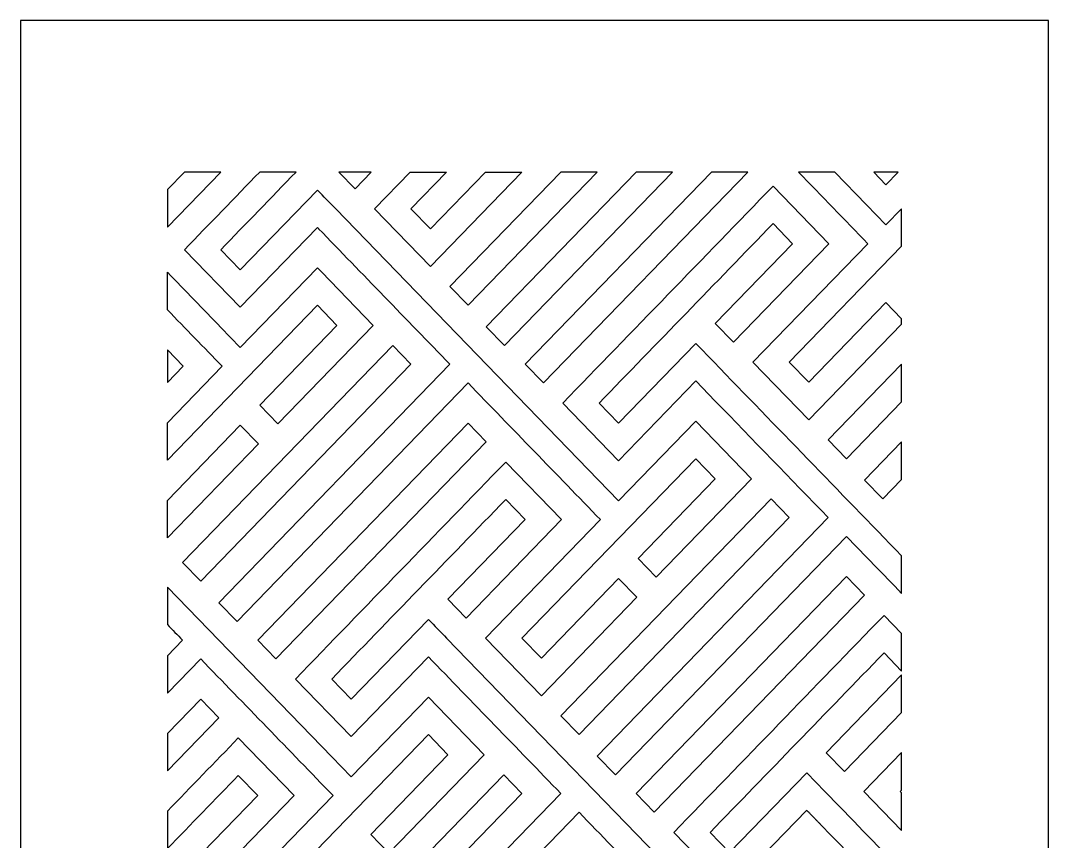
# Model space of a CAD drawing. Header units: centimetres. Extents: x 20.6 to 27, y -9 to 9.
# Drawn here: x 20.58 to 27, y 3.87 to 9 of the extents above; entities that cross this region are included whole.
import ezdxf

# ---------------------------------------------------------------- set-up
doc = ezdxf.new("R2010")
doc.units = ezdxf.units.CM
doc.header["$MEASUREMENT"] = 0
doc.layers.add('layer 1', color=7, linetype='Continuous')

msp = doc.modelspace()

# ---------------------------------------------------------------- linework, layer by layer
at = {"layer": 'layer 1', "color": 250, "lineweight": 30}
for points, knots in [([(26.99977, 9.00076), (26.99977, 9.00076), (26.99977, -9.0002), (26.99977, -9.0002), (26.99977, -9.0002), (26.99977, -9.0002), (20.57561, -9.0002), (20.57561, -9.0002), (20.57561, -9.0002), (20.57561, -9.0002), (20.57561, 9.00076), (20.57561, 9.00076), (20.57561, 9.00076), (20.57561, 9.00076), (26.99977, 9.00076), (26.99977, 9.00076)], [0, 0, 0, 0, 0.2, 0.2, 0.2, 0.2, 0.4, 0.4, 0.4, 0.4, 0.6, 0.6, 0.6, 0.6, 1, 1, 1, 1]), ([(21.49334, 7.70912), (21.49334, 7.70912), (21.49334, 7.9436), (21.49334, 7.9436), (21.49334, 7.9436), (21.49334, 7.9436), (21.59966, 8.05335), (21.59966, 8.05335), (21.59966, 8.05335), (21.59966, 8.05335), (21.82678, 8.05335), (21.82678, 8.05335), (21.82678, 8.05335), (21.82678, 8.05335), (21.49334, 7.70912), (21.49334, 7.70912)], [0, 0, 0, 0, 0.2, 0.2, 0.2, 0.2, 0.4, 0.4, 0.4, 0.4, 0.6, 0.6, 0.6, 0.6, 1, 1, 1, 1]), ([(22.07014, 8.05335), (22.07014, 8.05335), (22.29727, 8.05335), (22.29727, 8.05335), (22.29727, 8.05335), (22.14056, 7.89158), (21.98386, 7.7298), (21.82716, 7.56803), (21.82716, 7.56803), (21.82716, 7.56803), (21.94883, 7.44242), (21.94883, 7.44242), (21.94883, 7.44242), (21.94883, 7.44242), (22.43148, 7.94068), (22.43148, 7.94068), (22.43148, 7.94068), (22.46934, 7.9016), (22.50719, 7.86252), (22.54504, 7.82344), (22.54504, 7.82344), (22.54504, 7.82344), (22.54505, 7.82344), (22.54505, 7.82344), (22.54505, 7.82344), (22.54505, 7.82344), (24.3134, 5.99789), (24.3134, 5.99789), (24.3134, 5.99789), (24.3134, 5.99789), (24.79605, 6.49615), (24.79605, 6.49615), (24.79605, 6.49615), (24.79605, 6.49615), (25.14485, 6.13606), (25.14485, 6.13606), (25.14485, 6.13606), (25.14485, 6.13606), (24.54864, 5.52057), (24.54864, 5.52057), (24.54864, 5.52057), (24.54864, 5.52057), (24.43508, 5.63781), (24.43508, 5.63781), (24.43508, 5.63781), (24.43508, 5.63781), (24.91773, 6.13606), (24.91773, 6.13606), (24.91773, 6.13606), (24.91773, 6.13606), (24.79605, 6.26168), (24.79605, 6.26168), (24.79605, 6.26168), (24.79605, 6.26168), (23.70908, 5.13955), (23.70908, 5.13955), (23.70908, 5.13955), (23.70908, 5.13955), (23.83075, 5.01394), (23.83075, 5.01394), (23.83075, 5.01394), (23.83075, 5.01394), (24.3134, 5.51219), (24.3134, 5.51219), (24.3134, 5.51219), (24.3134, 5.51219), (24.42697, 5.39496), (24.42697, 5.39496), (24.42697, 5.39496), (24.42697, 5.39496), (23.83075, 4.77946), (23.83075, 4.77946), (23.83075, 4.77946), (23.83075, 4.77946), (23.48195, 5.13955), (23.48195, 5.13955), (23.48195, 5.13955), (23.48195, 5.13955), (24.19984, 5.88065), (24.19984, 5.88065), (24.19984, 5.88065), (23.92404, 6.16537), (23.64824, 6.45009), (23.37244, 6.73481), (23.37244, 6.73481), (23.37244, 6.73481), (21.92856, 5.24422), (21.92856, 5.24422), (21.92856, 5.24422), (21.92856, 5.24422), (21.81499, 5.36146), (21.81499, 5.36146), (21.81499, 5.36146), (21.81499, 5.36146), (23.25888, 6.85205), (23.25888, 6.85205), (23.25888, 6.85205), (22.98536, 7.13441), (22.71185, 7.41677), (22.43834, 7.69912), (22.43834, 7.69912), (22.43758, 7.69991), (22.43682, 7.7007), (22.43606, 7.70148), (22.43606, 7.70148), (22.43529, 7.70227), (22.43453, 7.70306), (22.43377, 7.70384), (22.43377, 7.70384), (22.43301, 7.70463), (22.43224, 7.70542), (22.43148, 7.70621), (22.43148, 7.70621), (22.43148, 7.70621), (22.43148, 7.70621), (22.43148, 7.70621), (22.43148, 7.70621), (22.43148, 7.70621), (21.94883, 7.20795), (21.94883, 7.20795), (21.94883, 7.20795), (21.94883, 7.20795), (21.60003, 7.56803), (21.60003, 7.56803), (21.60003, 7.56803), (21.75673, 7.7298), (21.91343, 7.89157), (22.07014, 8.05335)], [0, 0, 0, 0, 0.030303, 0.030303, 0.030303, 0.030303, 0.0606061, 0.0606061, 0.0606061, 0.0606061, 0.0909091, 0.0909091, 0.0909091, 0.0909091, 0.1212121, 0.1212121, 0.1212121, 0.1212121, 0.1515152, 0.1515152, 0.1515152, 0.1515152, 0.1818182, 0.1818182, 0.1818182, 0.1818182, 0.2121212, 0.2121212, 0.2121212, 0.2121212, 0.2424242, 0.2424242, 0.2424242, 0.2424242, 0.2727273, 0.2727273, 0.2727273, 0.2727273, 0.3030303, 0.3030303, 0.3030303, 0.3030303, 0.3333333, 0.3333333, 0.3333333, 0.3333333, 0.3636364, 0.3636364, 0.3636364, 0.3636364, 0.3939394, 0.3939394, 0.3939394, 0.3939394, 0.4242424, 0.4242424, 0.4242424, 0.4242424, 0.4545455, 0.4545455, 0.4545455, 0.4545455, 0.4848485, 0.4848485, 0.4848485, 0.4848485, 0.5151515, 0.5151515, 0.5151515, 0.5151515, 0.5454545, 0.5454545, 0.5454545, 0.5454545, 0.5757576, 0.5757576, 0.5757576, 0.5757576, 0.6060606, 0.6060606, 0.6060606, 0.6060606, 0.6363636, 0.6363636, 0.6363636, 0.6363636, 0.6666667, 0.6666667, 0.6666667, 0.6666667, 0.6969697, 0.6969697, 0.6969697, 0.6969697, 0.7272727, 0.7272727, 0.7272727, 0.7272727, 0.7575758, 0.7575758, 0.7575758, 0.7575758, 0.7878788, 0.7878788, 0.7878788, 0.7878788, 0.8181818, 0.8181818, 0.8181818, 0.8181818, 0.8484848, 0.8484848, 0.8484848, 0.8484848, 0.8787879, 0.8787879, 0.8787879, 0.8787879, 0.9090909, 0.9090909, 0.9090909, 0.9090909, 0.9393939, 0.9393939, 0.9393939, 0.9393939, 1, 1, 1, 1]), ([(22.5657, 8.05335), (22.5657, 8.05335), (22.76774, 8.05335), (22.76774, 8.05335), (22.76774, 8.05335), (22.76774, 8.05335), (22.66672, 7.94905), (22.66672, 7.94905), (22.66672, 7.94905), (22.66672, 7.94905), (22.5657, 8.05335), (22.5657, 8.05335)], [0, 0, 0, 0, 0.25, 0.25, 0.25, 0.25, 0.5, 0.5, 0.5, 0.5, 1, 1, 1, 1]), ([(23.0111, 8.05335), (23.0111, 8.05335), (22.7884, 7.82344), (22.7884, 7.82344), (22.7884, 7.82344), (22.7884, 7.82344), (22.7884, 7.82344), (22.7884, 7.82344), (22.7884, 7.82344), (22.7884, 7.82344), (23.1372, 7.46336), (23.1372, 7.46336), (23.1372, 7.46336), (23.1372, 7.46336), (23.70871, 8.05335), (23.70871, 8.05335), (23.70871, 8.05335), (23.70871, 8.05335), (23.48158, 8.05335), (23.48158, 8.05335), (23.48158, 8.05335), (23.48158, 8.05335), (23.1372, 7.69783), (23.1372, 7.69783), (23.1372, 7.69783), (23.1372, 7.69783), (23.01553, 7.82344), (23.01553, 7.82344), (23.01553, 7.82344), (23.01553, 7.82344), (23.23823, 8.05335), (23.23823, 8.05335), (23.23823, 8.05335), (23.23823, 8.05335), (23.0111, 8.05335), (23.0111, 8.05335)], [0, 0, 0, 0, 0.1, 0.1, 0.1, 0.1, 0.2, 0.2, 0.2, 0.2, 0.3, 0.3, 0.3, 0.3, 0.4, 0.4, 0.4, 0.4, 0.5, 0.5, 0.5, 0.5, 0.6, 0.6, 0.6, 0.6, 0.7, 0.7, 0.7, 0.7, 0.8, 0.8, 0.8, 0.8, 1, 1, 1, 1]), ([(23.95206, 8.05334), (23.95206, 8.05334), (24.17919, 8.05334), (24.17919, 8.05334), (24.17919, 8.05334), (24.17919, 8.05334), (23.37244, 7.22051), (23.37244, 7.22051), (23.37244, 7.22051), (23.37244, 7.22051), (23.25888, 7.33775), (23.25888, 7.33775), (23.25888, 7.33775), (23.25888, 7.33775), (23.95206, 8.05334), (23.95206, 8.05334)], [0, 0, 0, 0, 0.2, 0.2, 0.2, 0.2, 0.4, 0.4, 0.4, 0.4, 0.6, 0.6, 0.6, 0.6, 1, 1, 1, 1]), ([(24.42254, 8.05334), (24.42254, 8.05334), (24.64967, 8.05334), (24.64967, 8.05334), (24.64967, 8.05334), (24.64967, 8.05334), (23.59957, 6.96929), (23.59957, 6.96929), (23.59957, 6.96929), (23.59957, 6.96929), (23.48601, 7.08652), (23.48601, 7.08652), (23.48601, 7.08652), (23.48601, 7.08652), (24.42254, 8.05334), (24.42254, 8.05334)], [0, 0, 0, 0, 0.2, 0.2, 0.2, 0.2, 0.4, 0.4, 0.4, 0.4, 0.6, 0.6, 0.6, 0.6, 1, 1, 1, 1]), ([(24.89302, 8.05334), (24.89302, 8.05334), (25.12015, 8.05334), (25.12015, 8.05334), (25.12015, 8.05334), (25.12015, 8.05334), (23.84292, 6.73481), (23.84292, 6.73481), (23.84292, 6.73481), (23.84292, 6.73481), (23.72936, 6.85205), (23.72936, 6.85205), (23.72936, 6.85205), (23.72936, 6.85205), (24.89302, 8.05334), (24.89302, 8.05334)], [0, 0, 0, 0, 0.2, 0.2, 0.2, 0.2, 0.4, 0.4, 0.4, 0.4, 0.6, 0.6, 0.6, 0.6, 1, 1, 1, 1]), ([(26.08203, 7.82372), (26.08203, 7.82372), (26.08203, 7.58925), (26.08203, 7.58925), (26.08203, 7.58925), (26.08203, 7.58925), (25.38009, 6.86461), (25.38009, 6.86461), (25.38009, 6.86461), (25.38009, 6.86461), (25.50177, 6.739), (25.50177, 6.739), (25.50177, 6.739), (25.50177, 6.739), (25.98442, 7.23725), (25.98442, 7.23725), (25.98442, 7.23725), (25.98442, 7.23725), (26.08203, 7.13648), (26.08203, 7.13648), (26.08203, 7.13648), (26.08203, 7.13648), (26.08203, 7.10355), (26.08203, 7.10355), (26.08203, 7.10355), (26.08203, 7.10355), (25.50177, 6.50452), (25.50177, 6.50452), (25.50177, 6.50452), (25.50177, 6.50452), (25.15297, 6.86461), (25.15297, 6.86461), (25.15297, 6.86461), (25.15297, 6.86461), (25.87085, 7.60571), (25.87085, 7.60571), (25.87085, 7.60571), (25.72631, 7.75493), (25.58178, 7.90414), (25.43724, 8.05334), (25.43724, 8.05334), (25.43724, 8.05334), (25.66437, 8.05334), (25.66437, 8.05334), (25.66437, 8.05334), (25.66437, 8.05334), (25.86274, 7.84856), (25.86274, 7.84856), (25.86274, 7.84856), (25.86274, 7.84856), (25.98442, 7.72295), (25.98442, 7.72295), (25.98442, 7.72295), (25.98442, 7.72295), (26.08203, 7.82372), (26.08203, 7.82372)], [0, 0, 0, 0, 0.0666667, 0.0666667, 0.0666667, 0.0666667, 0.1333333, 0.1333333, 0.1333333, 0.1333333, 0.2, 0.2, 0.2, 0.2, 0.2666667, 0.2666667, 0.2666667, 0.2666667, 0.3333333, 0.3333333, 0.3333333, 0.3333333, 0.4, 0.4, 0.4, 0.4, 0.4666667, 0.4666667, 0.4666667, 0.4666667, 0.5333333, 0.5333333, 0.5333333, 0.5333333, 0.6, 0.6, 0.6, 0.6, 0.6666667, 0.6666667, 0.6666667, 0.6666667, 0.7333333, 0.7333333, 0.7333333, 0.7333333, 0.8, 0.8, 0.8, 0.8, 0.8666667, 0.8666667, 0.8666667, 0.8666667, 1, 1, 1, 1]), ([(25.90773, 8.05334), (25.90773, 8.05334), (26.06111, 8.05334), (26.06111, 8.05334), (26.06111, 8.05334), (26.06111, 8.05334), (25.98442, 7.97417), (25.98442, 7.97417), (25.98442, 7.97417), (25.98442, 7.97417), (25.90773, 8.05334), (25.90773, 8.05334)], [0, 0, 0, 0, 0.25, 0.25, 0.25, 0.25, 0.5, 0.5, 0.5, 0.5, 1, 1, 1, 1]), ([(26.08203, 5.65426), (26.08203, 5.65426), (26.08203, 5.41979), (26.08203, 5.41979), (26.08203, 5.41979), (25.96702, 5.53852), (25.85202, 5.65725), (25.73701, 5.77598), (25.73701, 5.77598), (25.73701, 5.77598), (24.29312, 4.28539), (24.29312, 4.28539), (24.29312, 4.28539), (24.29312, 4.28539), (24.17956, 4.40263), (24.17956, 4.40263), (24.17956, 4.40263), (24.17956, 4.40263), (25.62345, 5.89322), (25.62345, 5.89322), (25.62345, 5.89322), (25.38821, 6.13606), (25.15296, 6.37892), (24.91773, 6.62176), (24.91773, 6.62176), (24.91773, 6.62176), (24.79605, 6.74737), (24.79605, 6.74737), (24.79605, 6.74737), (24.79605, 6.74737), (24.3134, 6.24911), (24.3134, 6.24911), (24.3134, 6.24911), (24.3134, 6.24911), (23.9646, 6.6092), (23.9646, 6.6092), (23.9646, 6.6092), (24.40263, 7.0614), (24.84066, 7.5136), (25.2787, 7.9658), (25.2787, 7.9658), (25.2787, 7.9658), (25.6275, 7.60571), (25.6275, 7.60571), (25.6275, 7.60571), (25.6275, 7.60571), (25.03129, 6.99022), (25.03129, 6.99022), (25.03129, 6.99022), (25.03129, 6.99022), (24.91773, 7.10746), (24.91773, 7.10746), (24.91773, 7.10746), (24.91773, 7.10746), (25.40037, 7.60571), (25.40037, 7.60571), (25.40037, 7.60571), (25.40037, 7.60571), (25.2787, 7.73133), (25.2787, 7.73133), (25.2787, 7.73133), (24.91637, 7.35728), (24.55404, 6.98324), (24.19173, 6.6092), (24.19173, 6.6092), (24.19173, 6.6092), (24.3134, 6.48359), (24.3134, 6.48359), (24.3134, 6.48359), (24.3134, 6.48359), (24.79605, 6.98185), (24.79605, 6.98185), (24.79605, 6.98185), (24.79605, 6.98185), (24.90961, 6.86461), (24.90961, 6.86461), (24.90961, 6.86461), (25.30043, 6.46116), (25.69123, 6.05771), (26.08203, 5.65426)], [0, 0, 0, 0, 0.047619, 0.047619, 0.047619, 0.047619, 0.0952381, 0.0952381, 0.0952381, 0.0952381, 0.1428571, 0.1428571, 0.1428571, 0.1428571, 0.1904762, 0.1904762, 0.1904762, 0.1904762, 0.2380952, 0.2380952, 0.2380952, 0.2380952, 0.2857143, 0.2857143, 0.2857143, 0.2857143, 0.3333333, 0.3333333, 0.3333333, 0.3333333, 0.3809524, 0.3809524, 0.3809524, 0.3809524, 0.4285714, 0.4285714, 0.4285714, 0.4285714, 0.4761905, 0.4761905, 0.4761905, 0.4761905, 0.5238095, 0.5238095, 0.5238095, 0.5238095, 0.5714286, 0.5714286, 0.5714286, 0.5714286, 0.6190476, 0.6190476, 0.6190476, 0.6190476, 0.6666667, 0.6666667, 0.6666667, 0.6666667, 0.7142857, 0.7142857, 0.7142857, 0.7142857, 0.7619048, 0.7619048, 0.7619048, 0.7619048, 0.8095238, 0.8095238, 0.8095238, 0.8095238, 0.8571429, 0.8571429, 0.8571429, 0.8571429, 0.9047619, 0.9047619, 0.9047619, 0.9047619, 1, 1, 1, 1]), ([(21.49334, 7.19247), (21.60732, 7.07481), (21.7213, 6.95715), (21.83527, 6.83949), (21.83527, 6.83949), (21.83527, 6.83949), (21.49334, 6.4865), (21.49334, 6.4865), (21.49334, 6.4865), (21.49334, 6.4865), (21.49334, 6.25203), (21.49334, 6.25203), (21.49334, 6.25203), (21.49334, 6.25203), (22.43148, 7.22051), (22.43148, 7.22051), (22.43148, 7.22051), (22.43148, 7.22051), (22.55316, 7.0949), (22.55316, 7.0949), (22.55316, 7.0949), (22.55316, 7.0949), (22.07051, 6.59664), (22.07051, 6.59664), (22.07051, 6.59664), (22.07051, 6.59664), (22.18407, 6.4794), (22.18407, 6.4794), (22.18407, 6.4794), (22.18407, 6.4794), (22.78029, 7.0949), (22.78029, 7.0949), (22.78029, 7.0949), (22.78029, 7.0949), (22.45623, 7.42944), (22.45623, 7.42944), (22.45623, 7.42944), (22.45623, 7.42944), (22.43148, 7.45498), (22.43148, 7.45498), (22.43148, 7.45498), (22.43148, 7.45498), (22.43148, 7.45498), (22.43148, 7.45498), (22.43148, 7.45498), (22.43148, 7.45498), (21.94883, 6.95672), (21.94883, 6.95672), (21.94883, 6.95672), (21.94883, 6.95672), (21.82716, 7.08234), (21.82716, 7.08234), (21.82716, 7.08234), (21.71589, 7.1972), (21.60461, 7.31207), (21.49334, 7.42694), (21.49334, 7.42694), (21.49334, 7.42694), (21.49334, 7.19247), (21.49334, 7.19247)], [0, 0, 0, 0, 0.0625, 0.0625, 0.0625, 0.0625, 0.125, 0.125, 0.125, 0.125, 0.1875, 0.1875, 0.1875, 0.1875, 0.25, 0.25, 0.25, 0.25, 0.3125, 0.3125, 0.3125, 0.3125, 0.375, 0.375, 0.375, 0.375, 0.4375, 0.4375, 0.4375, 0.4375, 0.5, 0.5, 0.5, 0.5, 0.5625, 0.5625, 0.5625, 0.5625, 0.625, 0.625, 0.625, 0.625, 0.6875, 0.6875, 0.6875, 0.6875, 0.75, 0.75, 0.75, 0.75, 0.8125, 0.8125, 0.8125, 0.8125, 0.875, 0.875, 0.875, 0.875, 1, 1, 1, 1]), ([(21.49334, 6.73772), (21.49334, 6.73772), (21.49334, 6.94125), (21.49334, 6.94125), (21.49334, 6.94125), (21.49334, 6.94125), (21.59192, 6.83949), (21.59192, 6.83949), (21.59192, 6.83949), (21.59192, 6.83949), (21.49334, 6.73772), (21.49334, 6.73772)], [0, 0, 0, 0, 0.25, 0.25, 0.25, 0.25, 0.5, 0.5, 0.5, 0.5, 1, 1, 1, 1]), ([(23.01553, 6.85205), (23.01553, 6.85205), (21.70143, 5.49545), (21.70143, 5.49545), (21.70143, 5.49545), (21.70143, 5.49545), (21.58786, 5.61268), (21.58786, 5.61268), (21.58786, 5.61268), (21.58786, 5.61268), (22.90196, 6.96929), (22.90196, 6.96929), (22.90196, 6.96929), (22.90196, 6.96929), (23.01553, 6.85205), (23.01553, 6.85205)], [0, 0, 0, 0, 0.2, 0.2, 0.2, 0.2, 0.4, 0.4, 0.4, 0.4, 0.6, 0.6, 0.6, 0.6, 1, 1, 1, 1]), ([(26.08203, 6.85233), (26.08203, 6.85233), (26.08203, 6.61786), (26.08203, 6.61786), (26.08203, 6.61786), (26.08203, 6.61786), (25.73701, 6.26168), (25.73701, 6.26168), (25.73701, 6.26168), (25.73701, 6.26168), (25.62345, 6.37891), (25.62345, 6.37891), (25.62345, 6.37891), (25.62345, 6.37891), (26.08203, 6.85233), (26.08203, 6.85233)], [0, 0, 0, 0, 0.2, 0.2, 0.2, 0.2, 0.4, 0.4, 0.4, 0.4, 0.6, 0.6, 0.6, 0.6, 1, 1, 1, 1]), ([(21.49334, 5.76633), (21.49334, 5.76633), (22.0624, 6.35379), (22.0624, 6.35379), (22.0624, 6.35379), (22.0624, 6.35379), (21.94883, 6.47103), (21.94883, 6.47103), (21.94883, 6.47103), (21.94883, 6.47103), (21.49334, 6.00081), (21.49334, 6.00081), (21.49334, 6.00081), (21.49334, 6.00081), (21.49334, 5.76633), (21.49334, 5.76633)], [0, 0, 0, 0, 0.2, 0.2, 0.2, 0.2, 0.4, 0.4, 0.4, 0.4, 0.6, 0.6, 0.6, 0.6, 1, 1, 1, 1]), ([(23.48601, 6.36635), (23.48601, 6.36635), (22.1719, 5.00975), (22.1719, 5.00975), (22.1719, 5.00975), (22.1719, 5.00975), (22.05834, 5.12699), (22.05834, 5.12699), (22.05834, 5.12699), (22.05834, 5.12699), (23.37244, 6.48359), (23.37244, 6.48359), (23.37244, 6.48359), (23.37244, 6.48359), (23.48601, 6.36635), (23.48601, 6.36635)], [0, 0, 0, 0, 0.2, 0.2, 0.2, 0.2, 0.4, 0.4, 0.4, 0.4, 0.6, 0.6, 0.6, 0.6, 1, 1, 1, 1]), ([(26.08203, 6.36663), (26.08203, 6.36663), (26.08203, 6.13216), (26.08203, 6.13216), (26.08203, 6.13216), (26.08203, 6.13216), (25.96414, 6.01045), (25.96414, 6.01045), (25.96414, 6.01045), (25.96414, 6.01045), (25.85058, 6.12769), (25.85058, 6.12769), (25.85058, 6.12769), (25.85058, 6.12769), (26.08203, 6.36663), (26.08203, 6.36663)], [0, 0, 0, 0, 0.2, 0.2, 0.2, 0.2, 0.4, 0.4, 0.4, 0.4, 0.6, 0.6, 0.6, 0.6, 1, 1, 1, 1]), ([(23.2386, 5.13955), (23.20074, 5.17863), (23.16289, 5.2177), (23.12503, 5.25679), (23.12503, 5.25679), (23.12503, 5.25679), (22.64239, 4.75853), (22.64239, 4.75853), (22.64239, 4.75853), (22.64239, 4.75853), (22.52071, 4.88414), (22.52071, 4.88414), (22.52071, 4.88414), (22.88303, 5.25818), (23.24536, 5.63222), (23.60768, 6.00626), (23.60768, 6.00626), (23.60768, 6.00626), (23.72936, 5.88065), (23.72936, 5.88065), (23.72936, 5.88065), (23.72936, 5.88065), (23.24671, 5.3824), (23.24671, 5.3824), (23.24671, 5.3824), (23.24671, 5.3824), (23.36027, 5.26516), (23.36027, 5.26516), (23.36027, 5.26516), (23.36027, 5.26516), (23.95649, 5.88065), (23.95649, 5.88065), (23.95649, 5.88065), (23.95649, 5.88065), (23.60768, 6.24074), (23.60768, 6.24074), (23.60768, 6.24074), (23.16965, 5.78854), (22.73161, 5.33634), (22.29358, 4.88414), (22.29358, 4.88414), (22.29358, 4.88414), (22.64239, 4.52405), (22.64239, 4.52405), (22.64239, 4.52405), (22.64239, 4.52405), (23.12503, 5.02231), (23.12503, 5.02231), (23.12503, 5.02231), (23.40083, 4.7376), (23.67663, 4.45287), (23.95243, 4.16815), (23.95243, 4.16815), (23.95243, 4.16815), (22.50854, 2.67757), (22.50854, 2.67757), (22.50854, 2.67757), (22.50854, 2.67757), (22.62211, 2.56033), (22.62211, 2.56033), (22.62211, 2.56033), (22.62211, 2.56033), (24.06599, 4.05092), (24.06599, 4.05092), (24.06599, 4.05092), (24.34179, 3.7662), (24.61759, 3.48148), (24.89339, 3.19676), (24.89339, 3.19676), (24.89339, 3.19676), (24.1755, 2.45565), (24.1755, 2.45565), (24.1755, 2.45565), (24.1755, 2.45565), (24.52431, 2.09557), (24.52431, 2.09557), (24.52431, 2.09557), (24.52431, 2.09557), (25.12052, 2.71106), (25.12052, 2.71106), (25.12052, 2.71106), (25.12052, 2.71106), (25.00695, 2.8283), (25.00695, 2.8283), (25.00695, 2.8283), (25.00695, 2.8283), (24.52431, 2.33004), (24.52431, 2.33004), (24.52431, 2.33004), (24.52431, 2.33004), (24.40263, 2.45565), (24.40263, 2.45565), (24.40263, 2.45565), (24.40263, 2.45565), (25.4896, 3.57778), (25.4896, 3.57778), (25.4896, 3.57778), (25.4896, 3.57778), (25.61128, 3.45217), (25.61128, 3.45217), (25.61128, 3.45217), (25.61128, 3.45217), (25.12863, 2.95391), (25.12863, 2.95391), (25.12863, 2.95391), (25.12863, 2.95391), (25.24219, 2.83667), (25.24219, 2.83667), (25.24219, 2.83667), (25.24219, 2.83667), (25.83841, 3.45217), (25.83841, 3.45217), (25.83841, 3.45217), (25.83841, 3.45217), (25.4896, 3.81225), (25.4896, 3.81225), (25.4896, 3.81225), (25.4896, 3.81225), (25.00695, 3.314), (25.00695, 3.314), (25.00695, 3.314), (25.00695, 3.314), (24.88528, 3.43961), (24.88528, 3.43961), (24.88528, 3.43961), (24.88528, 3.43961), (23.2386, 5.13955), (23.2386, 5.13955)], [0, 0, 0, 0, 0.030303, 0.030303, 0.030303, 0.030303, 0.0606061, 0.0606061, 0.0606061, 0.0606061, 0.0909091, 0.0909091, 0.0909091, 0.0909091, 0.1212121, 0.1212121, 0.1212121, 0.1212121, 0.1515152, 0.1515152, 0.1515152, 0.1515152, 0.1818182, 0.1818182, 0.1818182, 0.1818182, 0.2121212, 0.2121212, 0.2121212, 0.2121212, 0.2424242, 0.2424242, 0.2424242, 0.2424242, 0.2727273, 0.2727273, 0.2727273, 0.2727273, 0.3030303, 0.3030303, 0.3030303, 0.3030303, 0.3333333, 0.3333333, 0.3333333, 0.3333333, 0.3636364, 0.3636364, 0.3636364, 0.3636364, 0.3939394, 0.3939394, 0.3939394, 0.3939394, 0.4242424, 0.4242424, 0.4242424, 0.4242424, 0.4545455, 0.4545455, 0.4545455, 0.4545455, 0.4848485, 0.4848485, 0.4848485, 0.4848485, 0.5151515, 0.5151515, 0.5151515, 0.5151515, 0.5454545, 0.5454545, 0.5454545, 0.5454545, 0.5757576, 0.5757576, 0.5757576, 0.5757576, 0.6060606, 0.6060606, 0.6060606, 0.6060606, 0.6363636, 0.6363636, 0.6363636, 0.6363636, 0.6666667, 0.6666667, 0.6666667, 0.6666667, 0.6969697, 0.6969697, 0.6969697, 0.6969697, 0.7272727, 0.7272727, 0.7272727, 0.7272727, 0.7575758, 0.7575758, 0.7575758, 0.7575758, 0.7878788, 0.7878788, 0.7878788, 0.7878788, 0.8181818, 0.8181818, 0.8181818, 0.8181818, 0.8484848, 0.8484848, 0.8484848, 0.8484848, 0.8787879, 0.8787879, 0.8787879, 0.8787879, 0.9090909, 0.9090909, 0.9090909, 0.9090909, 0.9393939, 0.9393939, 0.9393939, 0.9393939, 1, 1, 1, 1]), ([(25.38009, 5.89322), (25.38009, 5.89322), (24.06599, 4.53661), (24.06599, 4.53661), (24.06599, 4.53661), (24.06599, 4.53661), (23.95243, 4.65385), (23.95243, 4.65385), (23.95243, 4.65385), (23.95243, 4.65385), (25.26653, 6.01045), (25.26653, 6.01045), (25.26653, 6.01045), (25.26653, 6.01045), (25.38009, 5.89322), (25.38009, 5.89322)], [0, 0, 0, 0, 0.2, 0.2, 0.2, 0.2, 0.4, 0.4, 0.4, 0.4, 0.6, 0.6, 0.6, 0.6, 1, 1, 1, 1]), ([(25.85057, 5.40752), (25.85057, 5.40752), (24.53647, 4.05092), (24.53647, 4.05092), (24.53647, 4.05092), (24.53647, 4.05092), (24.42291, 4.16815), (24.42291, 4.16815), (24.42291, 4.16815), (24.42291, 4.16815), (25.73701, 5.52475), (25.73701, 5.52475), (25.73701, 5.52475), (25.73701, 5.52475), (25.85057, 5.40752), (25.85057, 5.40752)], [0, 0, 0, 0, 0.2, 0.2, 0.2, 0.2, 0.4, 0.4, 0.4, 0.4, 0.6, 0.6, 0.6, 0.6, 1, 1, 1, 1]), ([(21.49334, 4.79494), (21.49334, 4.79494), (21.49334, 5.02941), (21.49334, 5.02941), (21.49334, 5.02941), (21.49334, 5.02941), (21.58786, 5.12699), (21.58786, 5.12699), (21.58786, 5.12699), (21.55636, 5.15951), (21.52485, 5.19203), (21.49334, 5.22456), (21.49334, 5.22456), (21.49334, 5.22456), (21.49334, 5.45904), (21.49334, 5.45904), (21.49334, 5.45904), (21.49334, 5.45904), (22.52071, 4.39844), (22.52071, 4.39844), (22.52071, 4.39844), (22.52071, 4.39844), (22.64239, 4.27283), (22.64239, 4.27283), (22.64239, 4.27283), (22.64239, 4.27283), (23.12503, 4.77109), (23.12503, 4.77109), (23.12503, 4.77109), (23.12503, 4.77109), (23.47384, 4.411), (23.47384, 4.411), (23.47384, 4.411), (23.47384, 4.411), (22.87763, 3.79551), (22.87763, 3.79551), (22.87763, 3.79551), (22.87763, 3.79551), (22.76406, 3.91275), (22.76406, 3.91275), (22.76406, 3.91275), (22.76406, 3.91275), (23.24671, 4.411), (23.24671, 4.411), (23.24671, 4.411), (23.24671, 4.411), (23.12503, 4.53661), (23.12503, 4.53661), (23.12503, 4.53661), (23.12503, 4.53661), (22.03806, 3.41449), (22.03806, 3.41449), (22.03806, 3.41449), (22.03806, 3.41449), (22.15974, 3.28888), (22.15974, 3.28888), (22.15974, 3.28888), (22.15974, 3.28888), (22.64239, 3.78713), (22.64239, 3.78713), (22.64239, 3.78713), (22.64239, 3.78713), (22.75595, 3.6699), (22.75595, 3.6699), (22.75595, 3.6699), (22.75595, 3.6699), (22.15974, 3.0544), (22.15974, 3.0544), (22.15974, 3.0544), (22.15974, 3.0544), (21.83568, 3.38894), (21.83568, 3.38894), (21.83568, 3.38894), (21.83568, 3.38894), (21.81093, 3.41449), (21.81093, 3.41449), (21.81093, 3.41449), (21.81093, 3.41449), (22.52882, 4.15559), (22.52882, 4.15559), (22.52882, 4.15559), (22.25302, 4.44031), (21.97723, 4.72503), (21.70143, 5.00975), (21.70143, 5.00975), (21.70143, 5.00975), (21.49334, 4.79494), (21.49334, 4.79494)], [0, 0, 0, 0, 0.0434783, 0.0434783, 0.0434783, 0.0434783, 0.0869565, 0.0869565, 0.0869565, 0.0869565, 0.1304348, 0.1304348, 0.1304348, 0.1304348, 0.173913, 0.173913, 0.173913, 0.173913, 0.2173913, 0.2173913, 0.2173913, 0.2173913, 0.2608696, 0.2608696, 0.2608696, 0.2608696, 0.3043478, 0.3043478, 0.3043478, 0.3043478, 0.3478261, 0.3478261, 0.3478261, 0.3478261, 0.3913043, 0.3913043, 0.3913043, 0.3913043, 0.4347826, 0.4347826, 0.4347826, 0.4347826, 0.4782609, 0.4782609, 0.4782609, 0.4782609, 0.5217391, 0.5217391, 0.5217391, 0.5217391, 0.5652174, 0.5652174, 0.5652174, 0.5652174, 0.6086957, 0.6086957, 0.6086957, 0.6086957, 0.6521739, 0.6521739, 0.6521739, 0.6521739, 0.6956522, 0.6956522, 0.6956522, 0.6956522, 0.7391304, 0.7391304, 0.7391304, 0.7391304, 0.7826087, 0.7826087, 0.7826087, 0.7826087, 0.826087, 0.826087, 0.826087, 0.826087, 0.8695652, 0.8695652, 0.8695652, 0.8695652, 0.9130435, 0.9130435, 0.9130435, 0.9130435, 1, 1, 1, 1]), ([(26.08203, 5.16857), (26.08203, 5.16857), (26.08203, 4.9341), (26.08203, 4.9341), (26.08203, 4.9341), (26.08203, 4.9341), (25.97225, 5.04743), (25.97225, 5.04743), (25.97225, 5.04743), (25.60992, 4.67339), (25.2476, 4.29934), (24.88528, 3.92531), (24.88528, 3.92531), (24.88528, 3.92531), (25.00695, 3.79969), (25.00695, 3.79969), (25.00695, 3.79969), (25.00695, 3.79969), (25.4896, 4.29795), (25.4896, 4.29795), (25.4896, 4.29795), (25.4896, 4.29795), (25.60317, 4.18071), (25.60317, 4.18071), (25.60317, 4.18071), (25.76279, 4.01593), (25.92241, 3.85114), (26.08203, 3.68635), (26.08203, 3.68635), (26.08203, 3.68635), (26.08203, 3.45188), (26.08203, 3.45188), (26.08203, 3.45188), (25.92511, 3.61388), (25.7682, 3.77587), (25.61128, 3.93787), (25.61128, 3.93787), (25.60951, 3.9397), (25.60773, 3.94153), (25.60595, 3.94336), (25.60595, 3.94336), (25.60164, 3.94781), (25.59734, 3.95226), (25.59303, 3.95671), (25.59303, 3.95671), (25.58872, 3.96116), (25.58441, 3.96561), (25.5801, 3.97006), (25.5801, 3.97006), (25.57579, 3.9745), (25.57148, 3.97895), (25.56717, 3.9834), (25.56717, 3.9834), (25.56286, 3.98785), (25.55855, 3.9923), (25.55424, 3.99675), (25.55424, 3.99675), (25.54993, 4.0012), (25.54563, 4.00564), (25.54132, 4.01009), (25.54132, 4.01009), (25.53701, 4.01454), (25.5327, 4.01899), (25.52839, 4.02344), (25.52839, 4.02344), (25.52408, 4.02789), (25.51977, 4.03234), (25.51546, 4.03678), (25.51546, 4.03678), (25.51115, 4.04123), (25.50684, 4.04568), (25.50253, 4.05013), (25.50253, 4.05013), (25.49822, 4.05458), (25.49391, 4.05903), (25.4896, 4.06348), (25.4896, 4.06348), (25.4896, 4.06348), (25.00695, 3.56522), (25.00695, 3.56522), (25.00695, 3.56522), (25.00695, 3.56522), (24.65815, 3.92531), (24.65815, 3.92531), (24.65815, 3.92531), (25.09618, 4.3775), (25.53422, 4.8297), (25.97225, 5.28191), (25.97225, 5.28191), (25.97225, 5.28191), (26.08203, 5.16857), (26.08203, 5.16857)], [0, 0, 0, 0, 0.0416667, 0.0416667, 0.0416667, 0.0416667, 0.0833333, 0.0833333, 0.0833333, 0.0833333, 0.125, 0.125, 0.125, 0.125, 0.1666667, 0.1666667, 0.1666667, 0.1666667, 0.2083333, 0.2083333, 0.2083333, 0.2083333, 0.25, 0.25, 0.25, 0.25, 0.2916667, 0.2916667, 0.2916667, 0.2916667, 0.3333333, 0.3333333, 0.3333333, 0.3333333, 0.375, 0.375, 0.375, 0.375, 0.4166667, 0.4166667, 0.4166667, 0.4166667, 0.4583333, 0.4583333, 0.4583333, 0.4583333, 0.5, 0.5, 0.5, 0.5, 0.5416667, 0.5416667, 0.5416667, 0.5416667, 0.5833333, 0.5833333, 0.5833333, 0.5833333, 0.625, 0.625, 0.625, 0.625, 0.6666667, 0.6666667, 0.6666667, 0.6666667, 0.7083333, 0.7083333, 0.7083333, 0.7083333, 0.75, 0.75, 0.75, 0.75, 0.7916667, 0.7916667, 0.7916667, 0.7916667, 0.8333333, 0.8333333, 0.8333333, 0.8333333, 0.875, 0.875, 0.875, 0.875, 0.9166667, 0.9166667, 0.9166667, 0.9166667, 1, 1, 1, 1]), ([(26.08203, 4.90954), (26.08203, 4.90954), (26.08203, 4.67507), (26.08203, 4.67507), (26.08203, 4.67507), (26.08203, 4.67507), (25.72484, 4.30633), (25.72484, 4.30633), (25.72484, 4.30633), (25.72484, 4.30633), (25.61128, 4.42356), (25.61128, 4.42356), (25.61128, 4.42356), (25.61128, 4.42356), (26.08203, 4.90954), (26.08203, 4.90954)], [0, 0, 0, 0, 0.2, 0.2, 0.2, 0.2, 0.4, 0.4, 0.4, 0.4, 0.6, 0.6, 0.6, 0.6, 1, 1, 1, 1]), ([(21.49334, 4.30924), (21.49334, 4.30924), (21.49334, 4.54372), (21.49334, 4.54372), (21.49334, 4.54372), (21.49334, 4.54372), (21.70143, 4.75853), (21.70143, 4.75853), (21.70143, 4.75853), (21.70143, 4.75853), (21.81499, 4.64129), (21.81499, 4.64129), (21.81499, 4.64129), (21.81499, 4.64129), (21.49334, 4.30924), (21.49334, 4.30924)], [0, 0, 0, 0, 0.2, 0.2, 0.2, 0.2, 0.4, 0.4, 0.4, 0.4, 0.6, 0.6, 0.6, 0.6, 1, 1, 1, 1]), ([(21.49334, 3.82354), (21.49334, 3.82354), (21.49334, 4.05802), (21.49334, 4.05802), (21.49334, 4.05802), (21.64112, 4.21057), (21.7889, 4.36313), (21.93667, 4.51568), (21.93667, 4.51568), (21.93667, 4.51568), (22.28547, 4.15559), (22.28547, 4.15559), (22.28547, 4.15559), (22.28547, 4.15559), (21.68926, 3.5401), (21.68926, 3.5401), (21.68926, 3.5401), (21.68926, 3.5401), (21.57569, 3.65734), (21.57569, 3.65734), (21.57569, 3.65734), (21.57569, 3.65734), (22.05834, 4.15559), (22.05834, 4.15559), (22.05834, 4.15559), (22.05834, 4.15559), (21.93667, 4.28121), (21.93667, 4.28121), (21.93667, 4.28121), (21.78889, 4.12865), (21.64112, 3.9761), (21.49334, 3.82354)], [0, 0, 0, 0, 0.1111111, 0.1111111, 0.1111111, 0.1111111, 0.2222222, 0.2222222, 0.2222222, 0.2222222, 0.3333333, 0.3333333, 0.3333333, 0.3333333, 0.4444444, 0.4444444, 0.4444444, 0.4444444, 0.5555556, 0.5555556, 0.5555556, 0.5555556, 0.6666667, 0.6666667, 0.6666667, 0.6666667, 0.7777778, 0.7777778, 0.7777778, 0.7777778, 1, 1, 1, 1]), ([(26.08203, 4.42384), (26.08203, 4.42384), (26.08203, 4.18937), (26.08203, 4.18937), (26.08203, 4.18937), (26.08203, 4.18937), (26.07365, 4.18071), (26.07365, 4.18071), (26.07365, 4.18071), (26.07365, 4.18071), (26.08203, 4.17206), (26.08203, 4.17206), (26.08203, 4.17206), (26.08203, 4.17206), (26.08203, 3.93758), (26.08203, 3.93758), (26.08203, 3.93758), (26.08203, 3.93758), (25.84652, 4.18071), (25.84652, 4.18071), (25.84652, 4.18071), (25.84652, 4.18071), (26.08203, 4.42384), (26.08203, 4.42384)], [0, 0, 0, 0, 0.1428571, 0.1428571, 0.1428571, 0.1428571, 0.2857143, 0.2857143, 0.2857143, 0.2857143, 0.4285714, 0.4285714, 0.4285714, 0.4285714, 0.5714286, 0.5714286, 0.5714286, 0.5714286, 0.7142857, 0.7142857, 0.7142857, 0.7142857, 1, 1, 1, 1]), ([(23.70908, 4.16816), (23.70908, 4.16816), (22.39498, 2.81155), (22.39498, 2.81155), (22.39498, 2.81155), (22.39498, 2.81155), (22.28142, 2.92879), (22.28142, 2.92879), (22.28142, 2.92879), (22.28142, 2.92879), (23.59552, 4.28539), (23.59552, 4.28539), (23.59552, 4.28539), (23.59552, 4.28539), (23.70908, 4.16816), (23.70908, 4.16816)], [0, 0, 0, 0, 0.2, 0.2, 0.2, 0.2, 0.4, 0.4, 0.4, 0.4, 0.6, 0.6, 0.6, 0.6, 1, 1, 1, 1])]:
    msp.add_open_spline(points, degree=3, knots=knots, dxfattribs=at)

doc.saveas('drawing.dxf')
